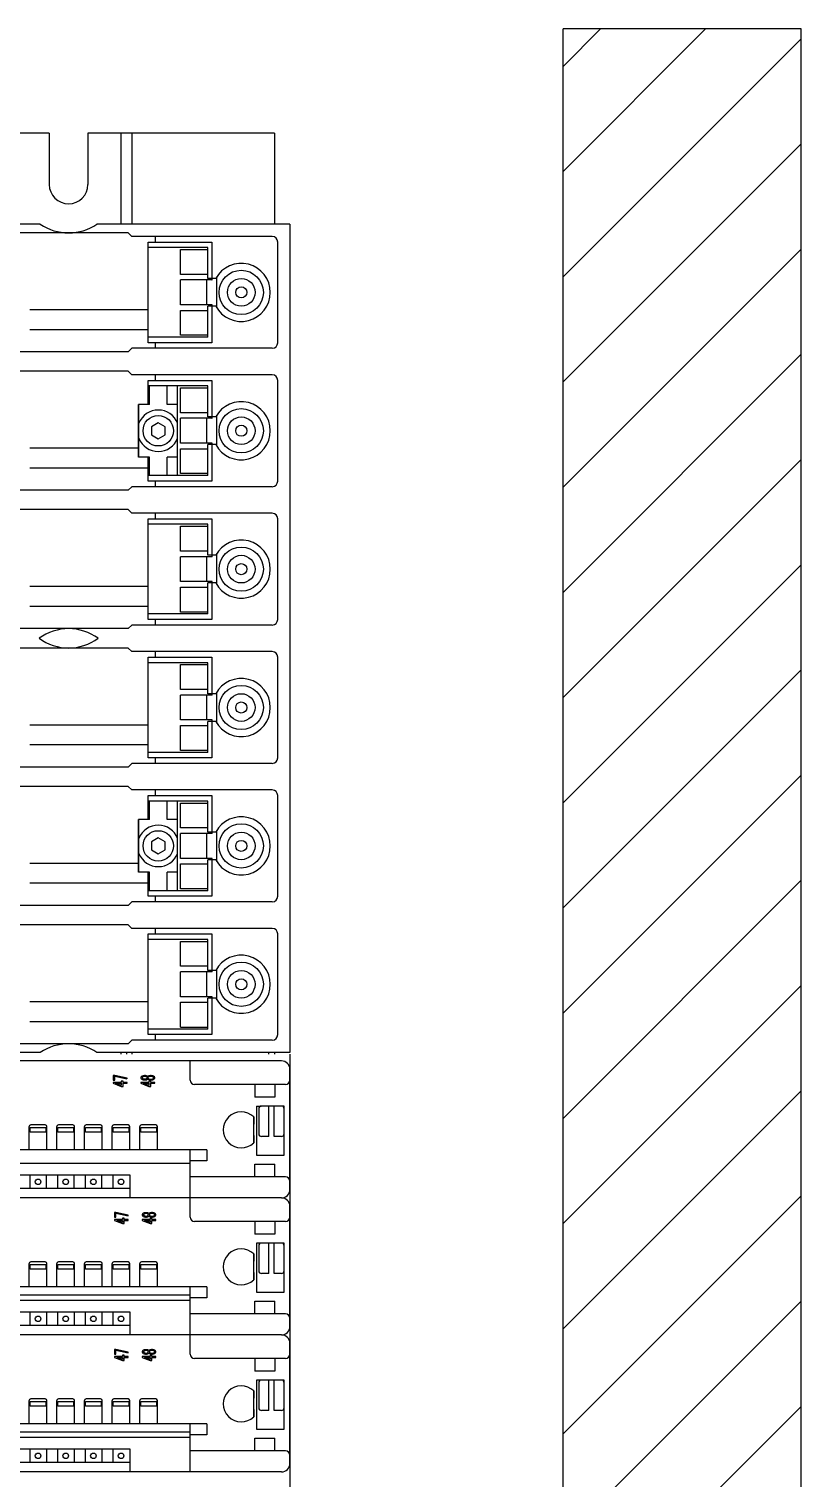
# Model space of a CAD drawing. Extents: x 10 to 610, y -247 to 1644.
# Drawn here: x 254.17 to 280.13, y 136.3 to 185 of the extents above; entities that cross this region are included whole.
import ezdxf

# ---------------------------------------------------------------- set-up
doc = ezdxf.new("R2010")
doc.units = 0
doc.header["$LTSCALE"] = 5
doc.header["$MEASUREMENT"] = 0
doc.layers.get('0').update_dxf_attribs({"linetype": 'CONTINUOUS'})

# ---------------------------------------------------------------- blocks, each defined once
blk = doc.blocks.new('L50')
at = {"color": 7, "linetype": 'Continuous'}
for p, q in [((243.5, 482.5), (60.5, 482.5)), ((243.5, 482.5), (243.5, 473.25)), ((250.5, 482.5), (250.5, 473.25)), ((284.2, 482.5), (250.5, 482.5)), ((256.5, 466.1), (256.5, 482.5)), ((258.5, 466.1), (258.5, 482.5)), ((284.2, 482.5), (284.2, 466.1)), ((241.88, 466.1), (68.6, 466.1)), ((287, 466.1), (252.12, 466.1)), ((287, 466.1), (287, 316.4)), ((257.75, 464.5), (78.6, 464.5)), ((257.75, 464.5), (258.4, 463.85)), ((283.8, 463.85), (258.4, 463.85)), ((262.7, 462.85), (262.7, 463.85)), ((261.4, 444.65), (261.4, 462.85)), ((261.4, 462.85), (272.9, 462.85)), ((272.15, 461.85), (261.4, 461.85)), ((267.2, 457), (267.2, 461.5)), ((267.2, 461.5), (272.15, 461.5)), ((272.15, 456.25), (272.15, 461.85)), ((272.9, 462.85), (272.9, 456.25)), ((284.8, 444.65), (284.8, 462.85)), ((272.15, 457), (267.2, 457)), ((267.2, 451.5), (267.2, 456)), ((272.95, 456), (267.2, 456)), ((271.99, 451.5), (271.99, 456)), ((273.58, 456.25), (272.15, 456.25)), ((272.86, 456.01), (272.95, 456.03)), ((272.95, 456), (272.95, 456.25)), ((273.8, 450.95), (273.8, 456.55)), ((240, 450.65), (261.4, 450.65)), ((272.95, 451.5), (267.2, 451.5)), ((267.2, 446), (267.2, 450.5)), ((267.2, 450.5), (272.15, 450.5)), ((272.15, 445.65), (272.15, 451.25)), ((273.58, 451.25), (272.15, 451.25)), ((272.95, 451.47), (272.86, 451.49)), ((272.9, 451.25), (272.9, 444.65)), ((272.95, 451.25), (272.95, 451.5)), ((240, 447.05), (261.4, 447.05)), ((272.15, 445.65), (261.4, 445.65)), ((272.15, 446), (267.2, 446)), ((257.75, 443), (78.6, 443)), ((257.75, 443), (258.4, 443.65)), ((283.8, 443.65), (258.4, 443.65)), ((272.9, 444.65), (261.4, 444.65)), ((262.7, 443.65), (262.7, 444.65)), ((257.75, 439.5), (78.6, 439.5)), ((257.75, 439.5), (258.4, 438.85)), ((283.8, 438.85), (258.4, 438.85)), ((261.4, 433.5), (261.4, 437.85)), ((261.4, 437.85), (272.9, 437.85)), ((262.7, 437.85), (262.7, 438.85)), ((272.9, 437.85), (272.9, 431.25)), ((284.8, 419.65), (284.8, 437.85)), ((272.15, 436.85), (261.4, 436.85)), ((261.6, 433.5), (261.6, 436.85)), ((264.8, 433.5), (264.8, 436.85)), ((266.6, 436.85), (266.6, 433.5)), ((267.2, 432), (267.2, 436.5)), ((267.2, 436.5), (272.15, 436.5)), ((272.15, 431.25), (272.15, 436.85)), ((259.6, 424), (259.6, 433.5)), ((261.6, 433.5), (259.6, 433.5)), ((259.7, 424), (259.7, 433.5)), ((266.7, 433.5), (264.8, 433.5)), ((266.7, 424), (266.7, 433.5)), ((272.15, 432), (267.2, 432)), ((263.2, 430.2), (261.95, 429.48)), ((261.95, 429.48), (261.95, 428.02)), ((264.45, 429.48), (263.2, 430.2)), ((264.45, 428.02), (264.45, 429.48)), ((267.2, 426.5), (267.2, 431)), ((272.95, 431), (267.2, 431)), ((271.99, 426.5), (271.99, 431)), ((273.58, 431.25), (272.15, 431.25)), ((272.86, 431.01), (272.95, 431.03)), ((272.95, 431), (272.95, 431.25)), ((273.8, 425.95), (273.8, 431.55)), ((261.95, 428.02), (263.2, 427.3)), ((263.2, 427.3), (264.45, 428.02)), ((240, 425.65), (259.6, 425.65)), ((272.95, 426.5), (267.2, 426.5)), ((267.2, 421), (267.2, 425.5)), ((267.2, 425.5), (272.15, 425.5)), ((272.15, 420.65), (272.15, 426.25)), ((273.58, 426.25), (272.15, 426.25)), ((272.95, 426.47), (272.86, 426.49)), ((272.9, 426.25), (272.9, 419.65)), ((272.95, 426.25), (272.95, 426.5)), ((240, 422.05), (261.4, 422.05)), ((261.6, 424), (259.6, 424)), ((261.4, 419.65), (261.4, 424)), ((261.6, 420.65), (261.6, 424)), ((264.8, 420.65), (264.8, 424)), ((266.7, 424), (264.8, 424)), ((266.6, 424), (266.6, 420.65)), ((272.15, 420.65), (261.4, 420.65)), ((272.9, 419.65), (261.4, 419.65)), ((262.7, 418.65), (262.7, 419.65)), ((272.15, 421), (267.2, 421)), ((257.75, 418), (78.6, 418)), ((257.75, 418), (258.4, 418.65)), ((283.8, 418.65), (258.4, 418.65)), ((257.75, 414.5), (78.6, 414.5)), ((257.75, 414.5), (258.4, 413.85)), ((283.8, 413.85), (258.4, 413.85)), ((262.7, 412.85), (262.7, 413.85)), ((261.4, 394.65), (261.4, 412.85)), ((261.4, 412.85), (272.9, 412.85)), ((272.15, 411.85), (261.4, 411.85)), ((267.2, 407), (267.2, 411.5)), ((267.2, 411.5), (272.15, 411.5)), ((272.15, 406.25), (272.15, 411.85)), ((272.9, 412.85), (272.9, 406.25)), ((284.8, 394.65), (284.8, 412.85)), ((272.15, 407), (267.2, 407)), ((267.2, 401.5), (267.2, 406)), ((272.95, 406), (267.2, 406)), ((271.99, 401.5), (271.99, 406)), ((273.58, 406.25), (272.15, 406.25)), ((272.86, 406.01), (272.95, 406.03)), ((272.95, 406), (272.95, 406.25)), ((273.8, 400.95), (273.8, 406.55)), ((240, 400.65), (261.4, 400.65)), ((272.95, 401.5), (267.2, 401.5)), ((272.15, 395.65), (272.15, 401.25)), ((273.58, 401.25), (272.15, 401.25)), ((272.95, 401.47), (272.86, 401.49)), ((272.9, 401.25), (272.9, 394.65)), ((272.95, 401.25), (272.95, 401.5)), ((267.2, 396), (267.2, 400.5)), ((267.2, 400.5), (272.15, 400.5)), ((240, 397.05), (261.4, 397.05)), ((272.15, 395.65), (261.4, 395.65)), ((272.15, 396), (267.2, 396)), ((257.75, 393), (78.6, 393)), ((257.75, 393), (258.4, 393.65)), ((283.8, 393.65), (258.4, 393.65)), ((272.9, 394.65), (261.4, 394.65)), ((262.7, 393.65), (262.7, 394.65)), ((257.75, 389.5), (78.6, 389.5)), ((257.75, 389.5), (258.4, 388.85)), ((283.8, 388.85), (258.4, 388.85)), ((261.4, 369.65), (261.4, 387.85)), ((261.4, 387.85), (272.9, 387.85)), ((262.7, 387.85), (262.7, 388.85)), ((272.9, 387.85), (272.9, 381.25)), ((284.8, 369.65), (284.8, 387.85)), ((272.15, 386.85), (261.4, 386.85)), ((267.2, 382), (267.2, 386.5)), ((267.2, 386.5), (272.15, 386.5)), ((272.15, 381.25), (272.15, 386.85)), ((272.15, 382), (267.2, 382)), ((267.2, 376.5), (267.2, 381)), ((272.95, 381), (267.2, 381)), ((271.99, 376.5), (271.99, 381)), ((273.58, 381.25), (272.15, 381.25)), ((272.86, 381.01), (272.95, 381.03)), ((272.95, 381), (272.95, 381.25)), ((273.8, 375.95), (273.8, 381.55)), ((240, 375.65), (261.4, 375.65)), ((272.95, 376.5), (267.2, 376.5)), ((267.2, 371), (267.2, 375.5)), ((267.2, 375.5), (272.15, 375.5)), ((272.15, 370.65), (272.15, 376.25)), ((273.58, 376.25), (272.15, 376.25)), ((272.95, 376.47), (272.86, 376.49)), ((272.9, 376.25), (272.9, 369.65)), ((272.95, 376.25), (272.95, 376.5)), ((240, 372.05), (261.4, 372.05)), ((272.15, 370.65), (261.4, 370.65)), ((272.9, 369.65), (261.4, 369.65)), ((262.7, 368.65), (262.7, 369.65)), ((272.15, 371), (267.2, 371)), ((257.75, 368), (78.6, 368)), ((257.75, 368), (258.4, 368.65)), ((283.8, 368.65), (258.4, 368.65)), ((257.75, 364.5), (78.6, 364.5)), ((257.75, 364.5), (258.4, 363.85)), ((283.8, 363.85), (258.4, 363.85)), ((261.4, 358.5), (261.4, 362.85)), ((261.4, 362.85), (272.9, 362.85)), ((272.15, 361.85), (261.4, 361.85)), ((261.6, 358.5), (261.6, 361.85)), ((262.7, 362.85), (262.7, 363.85)), ((264.8, 358.5), (264.8, 361.85)), ((266.6, 361.85), (266.6, 358.5)), ((267.2, 357), (267.2, 361.5)), ((267.2, 361.5), (272.15, 361.5)), ((272.15, 356.25), (272.15, 361.85)), ((272.9, 362.85), (272.9, 356.25)), ((284.8, 344.65), (284.8, 362.85)), ((259.6, 349), (259.6, 358.5)), ((261.6, 358.5), (259.6, 358.5)), ((259.7, 349), (259.7, 358.5)), ((266.7, 358.5), (264.8, 358.5)), ((266.7, 349), (266.7, 358.5)), ((272.15, 357), (267.2, 357)), ((273.58, 356.25), (272.15, 356.25)), ((272.86, 356.01), (272.95, 356.03)), ((272.95, 356), (272.95, 356.25)), ((273.8, 350.95), (273.8, 356.55)), ((263.2, 355.2), (261.95, 354.48)), ((261.95, 354.48), (261.95, 353.02)), ((264.45, 354.48), (263.2, 355.2)), ((264.45, 353.02), (264.45, 354.48)), ((267.2, 351.5), (267.2, 356)), ((272.95, 356), (267.2, 356)), ((271.99, 351.5), (271.99, 356)), ((261.95, 353.02), (263.2, 352.3)), ((263.2, 352.3), (264.45, 353.02)), ((272.95, 351.5), (267.2, 351.5)), ((272.15, 345.65), (272.15, 351.25)), ((273.58, 351.25), (272.15, 351.25)), ((272.95, 351.47), (272.86, 351.49)), ((272.9, 351.25), (272.9, 344.65)), ((272.95, 351.25), (272.95, 351.5)), ((240, 350.65), (259.6, 350.65)), ((261.6, 349), (259.6, 349)), ((261.4, 344.65), (261.4, 349)), ((261.6, 345.65), (261.6, 349)), ((264.8, 345.65), (264.8, 349)), ((266.7, 349), (264.8, 349)), ((266.6, 349), (266.6, 345.65)), ((267.2, 346), (267.2, 350.5)), ((267.2, 350.5), (272.15, 350.5)), ((240, 347.05), (261.4, 347.05)), ((272.15, 345.65), (261.4, 345.65)), ((272.15, 346), (267.2, 346)), ((257.75, 343), (78.6, 343)), ((257.75, 343), (258.4, 343.65)), ((283.8, 343.65), (258.4, 343.65)), ((272.9, 344.65), (261.4, 344.65)), ((262.7, 343.65), (262.7, 344.65)), ((257.75, 339.5), (78.6, 339.5)), ((257.75, 339.5), (258.4, 338.85)), ((283.8, 338.85), (258.4, 338.85)), ((261.4, 319.65), (261.4, 337.85)), ((261.4, 337.85), (272.9, 337.85)), ((262.7, 337.85), (262.7, 338.85)), ((272.9, 337.85), (272.9, 331.25)), ((284.8, 319.65), (284.8, 337.85)), ((272.15, 336.85), (261.4, 336.85)), ((267.2, 332), (267.2, 336.5)), ((267.2, 336.5), (272.15, 336.5)), ((272.15, 331.25), (272.15, 336.85)), ((272.15, 332), (267.2, 332)), ((267.2, 326.5), (267.2, 331)), ((272.95, 331), (267.2, 331)), ((271.99, 326.5), (271.99, 331)), ((273.58, 331.25), (272.15, 331.25)), ((272.86, 331.01), (272.95, 331.03)), ((272.95, 331), (272.95, 331.25)), ((273.8, 325.95), (273.8, 331.55)), ((240, 325.65), (261.4, 325.65)), ((272.95, 326.5), (267.2, 326.5)), ((267.2, 321), (267.2, 325.5)), ((267.2, 325.5), (272.15, 325.5)), ((272.15, 320.65), (272.15, 326.25)), ((273.58, 326.25), (272.15, 326.25)), ((272.95, 326.47), (272.86, 326.49)), ((272.9, 326.25), (272.9, 319.65)), ((272.95, 326.25), (272.95, 326.5)), ((240, 322.05), (261.4, 322.05)), ((272.15, 320.65), (261.4, 320.65)), ((272.9, 319.65), (261.4, 319.65)), ((262.7, 318.65), (262.7, 319.65)), ((267.2, 321), (272.15, 321)), ((257.75, 318), (78.6, 318)), ((257.75, 318), (258.4, 318.65)), ((283.8, 318.65), (258.4, 318.65)), ((285.5, 314.9), (-1.5, 314.9)), ((241.88, 316.4), (68.6, 316.4)), ((287, 316.4), (252.12, 316.4)), ((256.5, 316.1), (256.5, 316.4)), ((257.5, 316.1), (257.5, 316.4)), ((258.5, 316.1), (258.5, 316.4)), ((268.96, 311.45), (268.96, 314.9)), ((283.2, 316.1), (283.2, 316.4)), ((284.2, 316.4), (284.2, 316.1)), ((287, 316.1), (287, 166.4)), ((255.34, 312.28), (255.07, 312.28)), ((255.07, 312.28), (255.07, 311.44)), ((257.57, 311.81), (255.34, 312.28)), ((255.34, 312.14), (257.55, 311.68)), ((255.34, 311.44), (255.34, 312.14)), ((257.57, 311.67), (257.57, 311.81)), ((260.13, 312.02), (260.07, 311.9)), ((260.07, 311.9), (260.07, 311.81)), ((260.07, 311.81), (260.13, 311.69)), ((260.29, 312.14), (260.13, 312.02)), ((260.13, 311.69), (260.29, 311.58)), ((260.45, 312.21), (260.29, 312.14)), ((260.29, 311.58), (260.45, 311.51)), ((260.34, 311.9), (260.39, 312)), ((260.34, 311.81), (260.34, 311.9)), ((260.39, 311.72), (260.34, 311.81)), ((260.39, 312), (260.55, 312.09)), ((260.55, 311.62), (260.39, 311.72)), ((260.71, 312.25), (260.45, 312.21)), ((260.55, 312.09), (260.71, 312.14)), ((260.71, 311.58), (260.55, 311.62)), ((260.87, 312.25), (260.71, 312.25)), ((260.71, 312.14), (260.82, 312.14)), ((260.82, 311.58), (260.71, 311.58)), ((260.82, 312.14), (260.98, 312.09)), ((260.98, 311.62), (260.82, 311.58)), ((261.09, 312.21), (260.87, 312.25)), ((260.98, 312.09), (261.14, 312)), ((261.14, 311.72), (260.98, 311.62)), ((261.24, 312.14), (261.09, 312.21)), ((261.09, 311.51), (261.24, 311.58)), ((261.14, 312), (261.19, 311.9)), ((261.19, 311.81), (261.14, 311.72)), ((261.19, 311.9), (261.19, 311.81)), ((261.3, 312.09), (261.24, 312.14)), ((261.24, 311.58), (261.3, 311.62)), ((261.35, 312.14), (261.3, 312.09)), ((261.3, 311.62), (261.35, 311.58)), ((261.51, 312.23), (261.35, 312.14)), ((261.35, 311.58), (261.51, 311.48)), ((261.4, 311.9), (261.46, 312)), ((261.4, 311.81), (261.4, 311.9)), ((261.46, 311.72), (261.4, 311.81)), ((261.46, 312), (261.56, 312.09)), ((261.56, 311.62), (261.46, 311.72)), ((261.78, 312.28), (261.51, 312.23)), ((261.56, 312.09), (261.78, 312.16)), ((261.78, 311.55), (261.56, 311.62)), ((261.94, 312.28), (261.78, 312.28)), ((261.78, 312.16), (261.94, 312.16)), ((261.94, 311.55), (261.78, 311.55)), ((262.2, 312.23), (261.94, 312.28)), ((261.94, 312.16), (262.15, 312.09)), ((262.15, 311.62), (261.94, 311.55)), ((262.15, 312.09), (262.26, 312)), ((262.26, 311.72), (262.15, 311.62)), ((262.36, 312.16), (262.2, 312.23)), ((262.2, 311.48), (262.36, 311.55)), ((262.26, 312), (262.31, 311.9)), ((262.31, 311.81), (262.26, 311.72)), ((262.31, 311.9), (262.31, 311.81)), ((262.36, 311.55), (262.49, 311.65)), ((262.52, 312.04), (262.37, 312.15)), ((262.57, 311.93), (262.52, 312.04)), ((262.52, 311.67), (262.57, 311.79)), ((262.57, 311.79), (262.57, 311.93)), ((287, 291.65), (287, 313.4)), ((255.07, 311.44), (255.34, 311.44)), ((256.51, 311.02), (255.07, 311.02)), ((255.07, 311.02), (255.07, 310.87)), ((255.07, 310.87), (256.51, 310.31)), ((255.5, 310.87), (256.51, 310.87)), ((256.51, 310.48), (255.5, 310.87)), ((256.83, 311.25), (256.51, 311.25)), ((256.51, 311.25), (256.51, 311.02)), ((256.51, 310.87), (256.51, 310.48)), ((256.51, 310.31), (256.83, 310.31)), ((256.83, 311.02), (256.83, 311.25)), ((257.57, 311.02), (256.83, 311.02)), ((256.83, 310.87), (257.57, 310.87)), ((256.83, 310.31), (256.83, 310.87)), ((257.57, 310.87), (257.57, 311.02)), ((261.51, 311.02), (260.07, 311.02)), ((260.07, 311.02), (260.07, 310.87)), ((260.07, 310.87), (261.51, 310.31)), ((260.45, 311.51), (260.69, 311.46)), ((260.5, 310.87), (261.51, 310.87)), ((261.51, 310.48), (260.5, 310.87)), ((260.71, 311.46), (260.87, 311.46)), ((260.87, 311.46), (261.09, 311.51)), ((261.51, 311.48), (261.78, 311.44)), ((261.83, 311.25), (261.51, 311.25)), ((261.51, 311.25), (261.51, 311.02)), ((261.51, 310.87), (261.51, 310.48)), ((261.51, 310.31), (261.83, 310.31)), ((261.78, 311.44), (261.94, 311.44)), ((261.83, 311.02), (261.83, 311.25)), ((262.57, 311.02), (261.83, 311.02)), ((261.83, 310.87), (262.57, 310.87)), ((261.83, 310.31), (261.83, 310.87)), ((261.94, 311.44), (262.2, 311.48)), ((262.57, 310.87), (262.57, 311.02)), ((286.2, 310.65), (269.76, 310.65)), ((280.66, 310.65), (280.66, 308.35)), ((284.26, 310.65), (284.26, 308.35)), ((284.26, 308.35), (280.66, 308.35)), ((280.96, 306.75), (281.81, 306.75)), ((280.96, 306.75), (280.96, 297.85)), ((285.46, 306.75), (281.86, 306.75)), ((283.16, 301.25), (283.16, 306.75)), ((284.16, 301.25), (284.16, 306.75)), ((285.96, 306.75), (285.51, 306.75)), ((285.96, 297.85), (285.96, 306.75)), ((280.46, 300.1), (280.46, 304.81)), ((280.46, 304.79), (280.46, 303.46)), ((281.36, 306.25), (281.36, 301.75)), ((239.86, 298.85), (239.86, 303.05)), ((240.06, 302.87), (242.86, 302.87)), ((240.06, 302.85), (242.86, 302.85)), ((240.06, 302.05), (240.06, 302.85)), ((242.86, 302.05), (240.06, 302.05)), ((242.86, 302.03), (240.06, 302.03)), ((242.76, 303.35), (240.16, 303.35)), ((242.86, 302.85), (242.86, 302.05)), ((243.06, 298.85), (243.06, 303.05)), ((244.86, 298.85), (244.86, 303.05)), ((245.06, 302.87), (247.86, 302.87)), ((245.06, 302.85), (247.86, 302.85)), ((245.06, 302.05), (245.06, 302.85)), ((247.86, 302.05), (245.06, 302.05)), ((247.86, 302.03), (245.06, 302.03)), ((247.76, 303.35), (245.16, 303.35)), ((247.86, 302.85), (247.86, 302.05)), ((248.06, 298.85), (248.06, 303.05)), ((249.86, 298.85), (249.86, 303.05)), ((250.06, 302.87), (252.86, 302.87)), ((250.06, 302.85), (252.86, 302.85)), ((250.06, 302.05), (250.06, 302.85)), ((252.86, 302.05), (250.06, 302.05)), ((252.86, 302.03), (250.06, 302.03)), ((252.76, 303.35), (250.16, 303.35)), ((252.86, 302.85), (252.86, 302.05)), ((253.06, 298.85), (253.06, 303.05)), ((254.86, 298.85), (254.86, 303.05)), ((255.06, 302.87), (257.86, 302.87)), ((255.06, 302.85), (257.86, 302.85)), ((255.06, 302.05), (255.06, 302.85)), ((257.86, 302.05), (255.06, 302.05)), ((257.86, 302.03), (255.06, 302.03)), ((257.76, 303.35), (255.16, 303.35)), ((257.86, 302.85), (257.86, 302.05)), ((258.06, 298.85), (258.06, 303.05)), ((259.86, 298.85), (259.86, 303.05)), ((260.06, 302.87), (262.86, 302.87)), ((260.06, 302.85), (262.86, 302.85)), ((260.06, 302.05), (260.06, 302.85)), ((262.86, 302.05), (260.06, 302.05)), ((262.86, 302.03), (260.06, 302.03)), ((262.76, 303.35), (260.16, 303.35)), ((262.86, 302.85), (262.86, 302.05)), ((263.06, 298.85), (263.06, 303.05)), ((280.46, 301.44), (280.46, 300.11)), ((283.16, 301.25), (281.86, 301.25)), ((285.46, 301.25), (284.16, 301.25)), ((271.96, 298.85), (22.6, 298.85)), ((268.96, 290.15), (268.96, 298.85)), ((271.96, 298.85), (271.96, 296.85)), ((268.96, 296.35), (11.93, 296.35)), ((271.96, 296.85), (268.96, 296.85)), ((280.66, 296.25), (284.26, 296.25)), ((280.66, 293.95), (280.66, 296.25)), ((280.96, 297.85), (285.96, 297.85)), ((284.26, 293.95), (284.26, 296.25)), ((258.1, 294.25), (204.8, 294.25)), ((239.98, 294.25), (239.98, 291.85)), ((242.98, 291.85), (242.98, 294.25)), ((244.98, 294.25), (244.98, 291.85)), ((247.98, 291.85), (247.98, 294.25)), ((249.98, 294.25), (249.98, 291.85)), ((252.98, 291.85), (252.98, 294.25)), ((254.98, 294.25), (254.98, 291.85)), ((258.1, 290.15), (258.1, 294.25)), ((286.2, 293.95), (268.96, 293.95)), ((258.1, 291.85), (204.8, 291.85)), ((285.5, 290.15), (-1.5, 290.15)), ((268.96, 286.7), (268.96, 290.15)), ((287, 266.9), (287, 288.65)), ((255.54, 287.51), (255.28, 287.51)), ((255.28, 287.51), (255.28, 286.67)), ((255.28, 286.67), (255.54, 286.67)), ((256.71, 286.24), (255.28, 286.24)), ((255.28, 286.24), (255.28, 286.1)), ((255.28, 286.1), (256.71, 285.54)), ((257.78, 287.04), (255.54, 287.51)), ((255.54, 287.37), (257.75, 286.91)), ((255.54, 286.67), (255.54, 287.37)), ((255.7, 286.1), (256.71, 286.1)), ((256.71, 285.71), (255.7, 286.1)), ((257.03, 286.48), (256.71, 286.48)), ((256.71, 286.48), (256.71, 286.24)), ((256.71, 286.1), (256.71, 285.71)), ((256.71, 285.54), (257.03, 285.54)), ((257.03, 286.24), (257.03, 286.48)), ((257.78, 286.24), (257.03, 286.24)), ((257.03, 286.1), (257.78, 286.1)), ((257.03, 285.54), (257.03, 286.1)), ((257.78, 286.9), (257.78, 287.04)), ((257.78, 286.1), (257.78, 286.24)), ((260.33, 287.25), (260.28, 287.13)), ((260.28, 287.13), (260.28, 287.04)), ((260.28, 287.04), (260.33, 286.92)), ((261.71, 286.24), (260.28, 286.24)), ((260.28, 286.24), (260.28, 286.1)), ((260.28, 286.1), (261.71, 285.54)), ((260.49, 287.37), (260.33, 287.25)), ((260.33, 286.92), (260.49, 286.81)), ((260.65, 287.44), (260.49, 287.37)), ((260.49, 286.81), (260.65, 286.74)), ((260.54, 287.13), (260.6, 287.23)), ((260.54, 287.04), (260.54, 287.13)), ((260.6, 286.95), (260.54, 287.04)), ((260.6, 287.23), (260.75, 287.32)), ((260.75, 286.85), (260.6, 286.95)), ((260.91, 287.48), (260.65, 287.44)), ((260.65, 286.74), (260.89, 286.69)), ((260.7, 286.1), (261.71, 286.1)), ((261.71, 285.71), (260.7, 286.1)), ((260.75, 287.32), (260.91, 287.37)), ((260.91, 286.81), (260.75, 286.85)), ((261.07, 287.48), (260.91, 287.48)), ((260.91, 287.37), (261.02, 287.37)), ((261.02, 286.81), (260.91, 286.81)), ((260.91, 286.69), (261.07, 286.69)), ((261.02, 287.37), (261.18, 287.32)), ((261.18, 286.85), (261.02, 286.81)), ((261.29, 287.44), (261.07, 287.48)), ((261.07, 286.69), (261.29, 286.74)), ((261.18, 287.32), (261.34, 287.23)), ((261.34, 286.95), (261.18, 286.85)), ((261.45, 287.37), (261.29, 287.44)), ((261.29, 286.74), (261.45, 286.81)), ((261.34, 287.23), (261.39, 287.13)), ((261.39, 287.04), (261.34, 286.95)), ((261.39, 287.13), (261.39, 287.04)), ((261.5, 287.32), (261.45, 287.37)), ((261.45, 286.81), (261.5, 286.85)), ((261.55, 287.37), (261.5, 287.32)), ((261.5, 286.85), (261.55, 286.81)), ((261.71, 287.46), (261.55, 287.37)), ((261.55, 286.81), (261.71, 286.71)), ((261.61, 287.13), (261.66, 287.23)), ((261.61, 287.04), (261.61, 287.13)), ((261.66, 286.95), (261.61, 287.04)), ((261.66, 287.23), (261.77, 287.32)), ((261.77, 286.85), (261.66, 286.95)), ((261.98, 287.51), (261.71, 287.46)), ((261.71, 286.71), (261.98, 286.67)), ((262.03, 286.48), (261.71, 286.48)), ((261.71, 286.48), (261.71, 286.24)), ((261.71, 286.1), (261.71, 285.71)), ((261.71, 285.54), (262.03, 285.54)), ((261.77, 287.32), (261.98, 287.39)), ((261.98, 286.78), (261.77, 286.85)), ((262.14, 287.51), (261.98, 287.51)), ((261.98, 287.39), (262.14, 287.39)), ((262.14, 286.78), (261.98, 286.78)), ((261.98, 286.67), (262.14, 286.67)), ((262.03, 286.24), (262.03, 286.48)), ((262.78, 286.24), (262.03, 286.24)), ((262.03, 286.1), (262.78, 286.1)), ((262.03, 285.54), (262.03, 286.1)), ((262.4, 287.46), (262.14, 287.51)), ((262.14, 287.39), (262.35, 287.32)), ((262.35, 286.85), (262.14, 286.78)), ((262.14, 286.67), (262.4, 286.71)), ((262.35, 287.32), (262.46, 287.23)), ((262.46, 286.95), (262.35, 286.85)), ((262.56, 287.39), (262.4, 287.46)), ((262.4, 286.71), (262.56, 286.78)), ((262.46, 287.23), (262.51, 287.13)), ((262.51, 287.04), (262.46, 286.95)), ((262.51, 287.13), (262.51, 287.04)), ((262.56, 286.78), (262.7, 286.88)), ((262.72, 287.27), (262.57, 287.38)), ((262.78, 287.16), (262.72, 287.27)), ((262.72, 286.9), (262.78, 287.02)), ((262.78, 287.02), (262.78, 287.16)), ((262.78, 286.1), (262.78, 286.24)), ((286.2, 285.9), (269.76, 285.9)), ((280.66, 285.9), (280.66, 283.6)), ((284.26, 285.9), (284.26, 283.6)), ((284.26, 283.6), (280.66, 283.6)), ((285.96, 282), (280.96, 282)), ((280.96, 282), (280.96, 273.1)), ((281.36, 281.5), (281.36, 277)), ((281.66, 282.05), (281.66, 282)), ((283.16, 276.5), (283.16, 282)), ((284.16, 276.5), (284.16, 282)), ((285.96, 273.1), (285.96, 282)), ((239.86, 274.1), (239.86, 278.3)), ((240.06, 278.12), (242.86, 278.12)), ((240.06, 277.3), (240.06, 278.1)), ((242.76, 278.6), (240.16, 278.6)), ((242.86, 278.1), (242.86, 277.3)), ((243.06, 274.1), (243.06, 278.3)), ((244.86, 274.1), (244.86, 278.3)), ((245.06, 278.12), (247.86, 278.12)), ((245.06, 277.3), (245.06, 278.1)), ((247.76, 278.6), (245.16, 278.6)), ((247.86, 278.1), (247.86, 277.3)), ((248.06, 274.1), (248.06, 278.3)), ((249.86, 274.1), (249.86, 278.3)), ((250.06, 278.12), (252.86, 278.12)), ((250.06, 277.3), (250.06, 278.1)), ((252.76, 278.6), (250.16, 278.6)), ((252.86, 278.1), (252.86, 277.3)), ((253.06, 274.1), (253.06, 278.3)), ((254.86, 274.1), (254.86, 278.3)), ((255.06, 278.12), (257.86, 278.12)), ((255.06, 277.3), (255.06, 278.1)), ((257.76, 278.6), (255.16, 278.6)), ((257.86, 278.1), (257.86, 277.3)), ((258.06, 274.1), (258.06, 278.3)), ((259.86, 274.1), (259.86, 278.3)), ((260.06, 278.12), (262.86, 278.12)), ((260.06, 277.3), (260.06, 278.1)), ((262.76, 278.6), (260.16, 278.6)), ((262.86, 278.1), (262.86, 277.3)), ((263.06, 274.1), (263.06, 278.3)), ((280.46, 275.36), (280.46, 280.07)), ((280.46, 280.04), (280.46, 278.71)), ((242.86, 277.28), (240.06, 277.28)), ((247.86, 277.28), (245.06, 277.28)), ((252.86, 277.28), (250.06, 277.28)), ((257.86, 277.28), (255.06, 277.28)), ((262.86, 277.28), (260.06, 277.28)), ((280.46, 276.69), (280.46, 275.36)), ((283.16, 276.5), (281.86, 276.5)), ((285.46, 276.5), (284.16, 276.5)), ((271.96, 274.1), (22.6, 274.1)), ((268.96, 272.6), (22.6, 272.6)), ((268.96, 265.4), (268.96, 274.1)), ((271.96, 274.1), (271.96, 272.1)), ((280.96, 273.1), (285.96, 273.1)), ((268.96, 271.6), (11.93, 271.6)), ((271.96, 272.1), (268.96, 272.1)), ((280.66, 271.5), (284.26, 271.5)), ((280.66, 269.2), (280.66, 271.5)), ((284.26, 269.2), (284.26, 271.5)), ((258.1, 269.5), (204.8, 269.5)), ((258.1, 267.1), (204.8, 267.1)), ((239.98, 269.5), (239.98, 267.1)), ((242.98, 269.5), (242.98, 267.1)), ((244.98, 269.5), (244.98, 267.1)), ((247.98, 269.5), (247.98, 267.1)), ((249.98, 269.5), (249.98, 267.1)), ((252.98, 269.5), (252.98, 267.1)), ((254.98, 269.5), (254.98, 267.1)), ((258.1, 265.4), (258.1, 269.5)), ((286.2, 269.2), (268.96, 269.2)), ((285.5, 265.4), (-1.5, 265.4)), ((285.5, 265.4), (-1.5, 265.4)), ((268.96, 261.95), (268.96, 265.4)), ((255.54, 262.76), (255.28, 262.76)), ((255.28, 262.76), (255.28, 261.92)), ((255.28, 261.92), (255.54, 261.92)), ((257.78, 262.29), (255.54, 262.76)), ((255.54, 262.62), (257.75, 262.16)), ((255.54, 261.92), (255.54, 262.62)), ((257.78, 262.15), (257.78, 262.29)), ((260.33, 262.5), (260.28, 262.38)), ((260.28, 262.38), (260.28, 262.29)), ((260.28, 262.29), (260.33, 262.17)), ((260.49, 262.62), (260.33, 262.5)), ((260.33, 262.17), (260.49, 262.06)), ((260.65, 262.69), (260.49, 262.62)), ((260.49, 262.06), (260.65, 261.99)), ((260.54, 262.38), (260.6, 262.48)), ((260.54, 262.29), (260.54, 262.38)), ((260.6, 262.2), (260.54, 262.29)), ((260.6, 262.48), (260.75, 262.57)), ((260.75, 262.1), (260.6, 262.2)), ((260.91, 262.73), (260.65, 262.69)), ((260.65, 261.99), (260.89, 261.94)), ((260.75, 262.57), (260.91, 262.62)), ((260.91, 262.06), (260.75, 262.1)), ((261.07, 262.73), (260.91, 262.73)), ((260.91, 262.62), (261.02, 262.62)), ((261.02, 262.06), (260.91, 262.06)), ((260.91, 261.94), (261.07, 261.94)), ((261.02, 262.62), (261.18, 262.57)), ((261.18, 262.1), (261.02, 262.06)), ((261.29, 262.69), (261.07, 262.73)), ((261.07, 261.94), (261.29, 261.99)), ((261.18, 262.57), (261.34, 262.48)), ((261.34, 262.2), (261.18, 262.1)), ((261.45, 262.62), (261.29, 262.69)), ((261.29, 261.99), (261.45, 262.06)), ((261.34, 262.48), (261.39, 262.38)), ((261.39, 262.29), (261.34, 262.2)), ((261.39, 262.38), (261.39, 262.29)), ((261.5, 262.57), (261.45, 262.62)), ((261.45, 262.06), (261.5, 262.1)), ((261.55, 262.62), (261.5, 262.57)), ((261.5, 262.1), (261.55, 262.06)), ((261.71, 262.71), (261.55, 262.62)), ((261.55, 262.06), (261.71, 261.96)), ((261.61, 262.38), (261.66, 262.48)), ((261.61, 262.29), (261.61, 262.38)), ((261.66, 262.2), (261.61, 262.29)), ((261.66, 262.48), (261.77, 262.57)), ((261.77, 262.1), (261.66, 262.2)), ((261.98, 262.76), (261.71, 262.71)), ((261.71, 261.96), (261.98, 261.92)), ((261.77, 262.57), (261.98, 262.64)), ((261.98, 262.03), (261.77, 262.1)), ((262.14, 262.76), (261.98, 262.76)), ((261.98, 262.64), (262.14, 262.64)), ((262.14, 262.03), (261.98, 262.03)), ((261.98, 261.92), (262.14, 261.92)), ((262.4, 262.71), (262.14, 262.76)), ((262.14, 262.64), (262.35, 262.57)), ((262.35, 262.1), (262.14, 262.03)), ((262.14, 261.92), (262.4, 261.96)), ((262.35, 262.57), (262.46, 262.48)), ((262.46, 262.2), (262.35, 262.1)), ((262.56, 262.64), (262.4, 262.71)), ((262.4, 261.96), (262.56, 262.03)), ((262.46, 262.48), (262.51, 262.38)), ((262.51, 262.29), (262.46, 262.2)), ((262.51, 262.38), (262.51, 262.29)), ((262.56, 262.03), (262.7, 262.13)), ((262.72, 262.52), (262.57, 262.63)), ((262.78, 262.41), (262.72, 262.52)), ((262.72, 262.15), (262.78, 262.27)), ((262.78, 262.27), (262.78, 262.41)), ((287, 242.15), (287, 263.9)), ((256.71, 261.49), (255.28, 261.49)), ((255.28, 261.49), (255.28, 261.35)), ((255.28, 261.35), (256.71, 260.79)), ((255.7, 261.35), (256.71, 261.35)), ((256.71, 260.96), (255.7, 261.35)), ((257.03, 261.73), (256.71, 261.73)), ((256.71, 261.73), (256.71, 261.49)), ((256.71, 261.35), (256.71, 260.96)), ((256.71, 260.79), (257.03, 260.79)), ((257.03, 261.49), (257.03, 261.73)), ((257.78, 261.49), (257.03, 261.49)), ((257.03, 261.35), (257.78, 261.35)), ((257.03, 260.79), (257.03, 261.35)), ((257.78, 261.35), (257.78, 261.49)), ((261.71, 261.49), (260.28, 261.49)), ((260.28, 261.49), (260.28, 261.35)), ((260.28, 261.35), (261.71, 260.79)), ((260.7, 261.35), (261.71, 261.35)), ((261.71, 260.96), (260.7, 261.35)), ((262.03, 261.73), (261.71, 261.73)), ((261.71, 261.73), (261.71, 261.49)), ((261.71, 261.35), (261.71, 260.96)), ((261.71, 260.79), (262.03, 260.79)), ((262.03, 261.49), (262.03, 261.73)), ((262.78, 261.49), (262.03, 261.49)), ((262.03, 261.35), (262.78, 261.35)), ((262.03, 260.79), (262.03, 261.35)), ((262.78, 261.35), (262.78, 261.49)), ((286.2, 261.15), (269.76, 261.15)), ((280.66, 261.15), (280.66, 258.85)), ((284.26, 261.15), (284.26, 258.85)), ((284.26, 258.85), (280.66, 258.85)), ((285.96, 257.25), (280.96, 257.25)), ((280.96, 257.25), (280.96, 248.35)), ((281.36, 256.75), (281.36, 252.25)), ((281.66, 257.3), (281.66, 257.25)), ((283.16, 251.75), (283.16, 257.25)), ((284.16, 251.75), (284.16, 257.25)), ((285.96, 248.35), (285.96, 257.25)), ((280.46, 250.61), (280.46, 255.32)), ((280.46, 255.29), (280.46, 253.96)), ((239.86, 249.35), (239.86, 253.55)), ((240.06, 253.37), (242.86, 253.37)), ((240.06, 252.55), (240.06, 253.35)), ((242.86, 252.53), (240.06, 252.53)), ((242.76, 253.85), (240.16, 253.85)), ((242.86, 253.35), (242.86, 252.55)), ((243.06, 249.35), (243.06, 253.55)), ((244.86, 249.35), (244.86, 253.55)), ((245.06, 253.37), (247.86, 253.37)), ((245.06, 252.55), (245.06, 253.35)), ((247.86, 252.53), (245.06, 252.53)), ((247.76, 253.85), (245.16, 253.85)), ((247.86, 253.35), (247.86, 252.55)), ((248.06, 249.35), (248.06, 253.55)), ((249.86, 249.35), (249.86, 253.55)), ((250.06, 253.37), (252.86, 253.37)), ((250.06, 252.55), (250.06, 253.35)), ((252.86, 252.53), (250.06, 252.53)), ((252.76, 253.85), (250.16, 253.85)), ((252.86, 253.35), (252.86, 252.55)), ((253.06, 249.35), (253.06, 253.55)), ((254.86, 249.35), (254.86, 253.55)), ((255.06, 253.37), (257.86, 253.37)), ((255.06, 252.55), (255.06, 253.35)), ((257.86, 252.53), (255.06, 252.53)), ((257.76, 253.85), (255.16, 253.85)), ((257.86, 253.35), (257.86, 252.55)), ((258.06, 249.35), (258.06, 253.55)), ((259.86, 249.35), (259.86, 253.55)), ((260.06, 253.37), (262.86, 253.37)), ((260.06, 252.55), (260.06, 253.35)), ((262.86, 252.53), (260.06, 252.53)), ((262.76, 253.85), (260.16, 253.85)), ((262.86, 253.35), (262.86, 252.55)), ((263.06, 249.35), (263.06, 253.55)), ((280.46, 251.94), (280.46, 250.61)), ((283.16, 251.75), (281.86, 251.75)), ((285.46, 251.75), (284.16, 251.75)), ((271.96, 249.35), (22.6, 249.35)), ((268.96, 240.65), (268.96, 249.35)), ((271.96, 249.35), (271.96, 247.35)), ((268.96, 246.85), (11.93, 246.85)), ((268.96, 247.85), (22.6, 247.85)), ((271.96, 247.35), (268.96, 247.35)), ((280.66, 246.75), (284.26, 246.75)), ((280.66, 244.45), (280.66, 246.75)), ((280.96, 248.35), (285.96, 248.35)), ((284.26, 244.45), (284.26, 246.75)), ((258.1, 244.75), (204.8, 244.75)), ((239.98, 244.75), (239.98, 242.35)), ((242.98, 244.75), (242.98, 242.35)), ((244.98, 244.75), (244.98, 242.35)), ((247.98, 244.75), (247.98, 242.35)), ((249.98, 244.75), (249.98, 242.35)), ((252.98, 244.75), (252.98, 242.35)), ((254.98, 244.75), (254.98, 242.35)), ((258.1, 240.65), (258.1, 244.75)), ((286.2, 244.45), (268.96, 244.45)), ((258.1, 242.35), (204.8, 242.35)), ((285.5, 240.65), (-1.5, 240.65))]:
    blk.add_line(p, q, dxfattribs=at)
for centre, radius in [((278.2, 453.75), 4), ((278.2, 453.75), 2.5), ((278.2, 453.75), 1), ((278.2, 428.75), 4), ((263.2, 428.75), 2.75), ((278.2, 428.75), 2.5), ((278.2, 428.75), 1), ((278.2, 403.75), 4), ((278.2, 403.75), 2.5), ((278.2, 403.75), 1), ((278.2, 378.75), 4), ((278.2, 378.75), 2.5), ((278.2, 378.75), 1), ((263.2, 353.75), 2.75), ((278.2, 353.75), 4), ((278.2, 353.75), 2.5), ((278.2, 353.75), 1), ((278.2, 328.75), 4), ((278.2, 328.75), 2.5), ((278.2, 328.75), 1), ((241.48, 293.05), 0.5), ((246.48, 293.05), 0.5), ((251.48, 293.05), 0.5), ((256.48, 293.05), 0.5), ((241.48, 268.3), 0.5), ((246.48, 268.3), 0.5), ((251.48, 268.3), 0.5), ((256.48, 268.3), 0.5), ((241.48, 243.55), 0.5), ((246.48, 243.55), 0.5), ((251.48, 243.55), 0.5), ((256.48, 243.55), 0.5)]:
    blk.add_circle(centre, radius, dxfattribs=at)
for centre, radius, start, end in [((247, 473.25), 3.5, 180, 0), ((247, 473.5), 9, 235.3079, 304.6921), ((283.8, 462.85), 1, 0, 90), ((278.2, 453.75), 5.25, 208.4369, 151.5631), ((283.8, 444.65), 1, 270, 0), ((283.8, 437.85), 1, 0, 90), ((263.2, 428.75), 3.75, 21.0395, 158.9605), ((278.2, 428.75), 5.25, 208.4369, 151.5631), ((263.2, 428.75), 3.75, 201.0395, 338.9605), ((283.8, 419.65), 1, 270, 0), ((283.8, 412.85), 1, 0, 90), ((278.2, 403.75), 5.25, 208.4369, 151.5631), ((247, 384), 9, 53.6639, 126.3361), ((283.8, 394.65), 1, 270, 0), ((247, 398.5), 9, 233.6639, 306.3361), ((283.8, 387.85), 1, 0, 90), ((278.2, 378.75), 5.25, 208.4369, 151.5631), ((283.8, 369.65), 1, 270, 0), ((283.8, 362.85), 1, 0, 90), ((278.2, 353.75), 5.25, 208.4369, 151.5631), ((263.2, 353.75), 3.75, 21.0395, 158.9605), ((263.2, 353.75), 3.75, 201.0395, 338.9605), ((283.8, 344.65), 1, 270, 0), ((283.8, 337.85), 1, 0, 90), ((278.2, 328.75), 5.25, 208.4369, 151.5631), ((283.8, 319.65), 1, 270, 0), ((247, 309), 9, 55.3079, 124.6921), ((285.5, 313.4), 1.5, 0, 90), ((269.76, 311.45), 0.8, 180, 270), ((286.2, 311.45), 0.8, 270, 0), ((281.86, 306.25), 0.5, 90, 180), ((285.46, 306.25), 0.5, 0, 90), ((278.2, 302.45), 3.25, 45.9421, 314.0579), ((240.16, 303.05), 0.3, 90, 180), ((242.76, 303.05), 0.3, 0, 90), ((245.16, 303.05), 0.3, 90, 180), ((247.76, 303.05), 0.3, 0, 90), ((250.16, 303.05), 0.3, 90, 180), ((252.76, 303.05), 0.3, 0, 90), ((255.16, 303.05), 0.3, 90, 180), ((257.76, 303.05), 0.3, 0, 90), ((260.16, 303.05), 0.3, 90, 180), ((262.76, 303.05), 0.3, 0, 90), ((281.86, 301.75), 0.5, 180, 270), ((285.46, 301.75), 0.5, 270, 0), ((286.2, 293.15), 0.8, 0, 90), ((285.5, 291.65), 1.5, 270, 0), ((285.5, 288.65), 1.5, 0, 90), ((269.76, 286.7), 0.8, 180, 270), ((286.2, 286.7), 0.8, 270, 0), ((278.2, 277.7), 3.25, 45.9421, 314.0579), ((281.86, 281.5), 0.5, 90, 180), ((285.46, 281.5), 0.5, 0, 90), ((240.16, 278.3), 0.3, 90, 180), ((242.76, 278.3), 0.3, 0, 90), ((245.16, 278.3), 0.3, 90, 180), ((247.76, 278.3), 0.3, 0, 90), ((250.16, 278.3), 0.3, 90, 180), ((252.76, 278.3), 0.3, 0, 90), ((255.16, 278.3), 0.3, 90, 180), ((257.76, 278.3), 0.3, 0, 90), ((260.16, 278.3), 0.3, 90, 180), ((262.76, 278.3), 0.3, 0, 90), ((281.86, 277), 0.5, 180, 270), ((285.46, 277), 0.5, 270, 0), ((286.2, 268.4), 0.8, 0, 90), ((285.5, 266.9), 1.5, 270, 0), ((285.5, 263.9), 1.5, 0, 90), ((269.76, 261.95), 0.8, 180, 270), ((286.2, 261.95), 0.8, 270, 0), ((281.86, 256.75), 0.5, 90, 180), ((285.46, 256.75), 0.5, 0, 90), ((278.2, 252.95), 3.25, 45.9421, 314.0579), ((240.16, 253.55), 0.3, 90, 180), ((242.76, 253.55), 0.3, 0, 90), ((245.16, 253.55), 0.3, 90, 180), ((247.76, 253.55), 0.3, 0, 90), ((250.16, 253.55), 0.3, 90, 180), ((252.76, 253.55), 0.3, 0, 90), ((255.16, 253.55), 0.3, 90, 180), ((257.76, 253.55), 0.3, 0, 90), ((260.16, 253.55), 0.3, 90, 180), ((262.76, 253.55), 0.3, 0, 90), ((281.86, 252.25), 0.5, 180, 270), ((285.46, 252.25), 0.5, 270, 0), ((286.2, 243.65), 0.8, 0, 90), ((285.5, 242.15), 1.5, 270, 0)]:
    blk.add_arc(centre, radius, start, end, dxfattribs=at)

msp = doc.modelspace()

# ---------------------------------------------------------------- hatches: boundary and pattern name
at = {"linetype": 'Continuous'}
h = msp.add_hatch(dxfattribs=at)
h.set_pattern_fill('ANSI31', color=256, scale=20)
h.paths.add_polyline_path([(280.132, 185), (272.132, 185), (272.132, 87), (280.132, 87)])

# ---------------------------------------------------------------- linework, layer by layer
for p, q in [((272.132, 87), (272.132, 185)), ((280.132, 87), (280.132, 185))]:
    msp.add_line(p, q)
msp.add_line((280.132, 185), (272.132, 185), dxfattribs=at)

# ---------------------------------------------------------------- block references
at = {"linetype": 'Continuous', "xscale": 0.1860223936625646, "yscale": 0.1860223936625646, "zscale": 0.1860223936625646}
msp.add_blockref('L50', (209.558, 91.74), dxfattribs=at)

doc.saveas('drawing.dxf')
